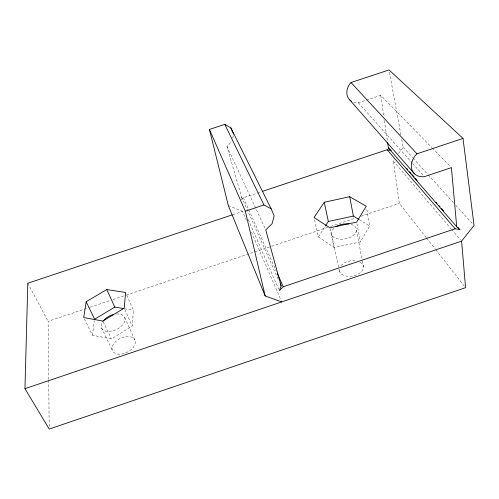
<?xml version="1.0" encoding="UTF-8"?>
<svg xmlns="http://www.w3.org/2000/svg" width="499" height="499" viewBox="0 0 499 499"><rect width="100%" height="100%" fill="white"/><g stroke="black" fill="none" stroke-linecap="round" stroke-linejoin="round"><path stroke-width="0.37" stroke-dasharray="2.5 1.87" d="M84.368 318.917L92.415 335.216L111.364 338.94L132.198 326.096L133.395 310.253L126.559 294.622M92.415 335.216L94.405 320.757M232.709 138.273L233.301 135.516M241.111 198.359L241.585 196.993L226.951 146.388L232.11 141.03M314.532 219.753L318.387 236.857L334.049 247.467L360.34 241.946L369.672 225.96L366.646 208.513M318.387 236.857L325.017 226.596M426.208 237.568L399.319 203.349L393.318 161.009L394.21 159.755M398.676 153.467L403.142 147.186L401.601 138.772M241.229 199.968L243.381 197.754L256.654 193.319M48.709 379.458L48.116 321.325L89.433 307.446M90.176 307.197L110.092 300.504M113.048 299.512L125.586 295.302M126.328 295.052L270.938 246.475M271.681 246.225L327.749 227.388M330.706 226.396L355.051 218.219M360.952 216.235L399.319 203.349M257.39 193.076L261.077 191.841M232.939 214.639L242.533 211.433L246.238 219.984M353.71 102.301A13.716 11.415 -44.2 0 0 358.351 102.763L365.58 100.361M366.303 100.118L380.762 95.321L431.853 147.598M124.457 308.744L133.395 310.253M228.336 205.576L242.533 211.433M359.23 219.641L369.672 225.96M432.396 148.153L450.329 166.504M403.142 147.186L412.523 157.541M413.047 158.114L427.643 174.226M428.167 174.8L453.716 202.993M455.799 205.295L473.008 224.282M358.351 102.763L412.012 162.817M412.523 163.398L424.393 176.677M393.318 161.009L451.04 228.76M451.539 229.353L460.577 239.957M426.689 238.179L435.334 249.176M435.814 249.787L464.625 286.451M27.807 283.239L48.116 321.325M101.472 327.749L112.294 350.304M103.199 321.749L111.364 338.94M226.951 146.388L265.418 229.172M124.694 317.501L134.905 340.193A12.394 7.759 -26 0 1 120.552 354.147A12.394 7.759 -26 0 1 115.45 341.69A12.394 7.759 -26 0 1 134.905 340.193M243.381 197.754L248.446 209.056M248.764 209.761L276.303 271.225M241.585 196.993L278.323 279.583M124.812 309.536L132.198 326.096M248.234 219.541L278.692 289.139M251.484 232.097L281.099 300.492M331.754 234.811L338.921 268.605M339.077 269.354L339.557 271.612M330.032 228.561L334.049 247.467M356.511 229.958L362.187 260.291M362.324 261.046L363.459 267.115M356.935 223.608L360.34 241.946M389.457 72.23L400.903 134.948M380.762 95.321L383.856 116.735M384.411 120.546L387.492 141.884M48.715 380.232L49.189 426.739M359.873 262.037A12.244 7.678 -10.3 0 1 355.881 275.167A12.244 7.678 -10.3 0 1 339.208 269.641M340.936 265.624A12.244 7.678 -10.3 0 1 355.968 260.802M350.984 224.382A12.7 7.454 -11.1 0 1 354.003 234.779A12.7 7.454 -11.1 0 1 335.946 238.347A12.7 7.454 -11.1 0 1 334.723 227.588M116.51 313.983A12.7 7.622 -25.4 0 1 124.282 322.429A12.7 7.622 -25.4 0 1 108.146 331.498A12.7 7.622 -25.4 0 1 102.657 321.761"/><path stroke-width="0.75" d="M351.658 101.391A13.716 11.415 -44.2 0 1 351.003 82.541L389.039 69.941L463.01 138.41L474.05 225.436L461.581 241.136L465.586 287.673L49.214 429.059L24.95 388.684L27.807 283.239L232.203 214.888M86.165 301.733L83.701 317.557L102.875 321.063L124.195 308.157L125.623 292.489L106.774 289.551L86.165 301.733L94.61 319.235L114.77 307.103L123.708 308.613M281.717 301.92L265.156 295.944L228.336 205.576L209.418 129.441L224.787 124.351L230.887 127.9L271.163 208.825L274.169 215.824L272.123 223.664L265.742 229.871L281.174 285.989L279.315 290.561L283.27 286.769L455.144 228.773L459.878 229.621L457.845 227.276M325.435 225.953L328.336 221.462L324.25 202.27L349.718 196.7L366.247 206.237L356.654 222.08L329.87 227.806L314.027 217.527L324.25 202.27M24.95 388.684L461.581 241.136M265.156 295.944L245.333 211.208L263.983 204.97L271.163 208.825M459.878 229.621L456.716 226.764L451.414 167.614L424.393 176.677A16.629 12.737 -39.3 0 1 411.862 169.623A16.629 12.737 -39.3 0 1 416.964 153.811L463.01 138.41M262.549 191.354L387.143 149.744L391.235 150.611L388.378 147.978L387.604 142.645M328.336 221.462L353.354 216.086L358.575 219.248M351.003 82.541L416.964 153.811M349.893 100.068L414.532 173.852M406.485 168.169L407.502 169.342M409.536 171.681L411.064 173.44M412.08 174.606L414.114 176.952M415.131 178.118L417.164 180.457M435.976 202.114L436.993 203.286M439.026 205.625L440.043 206.798M441.571 208.551L443.605 210.89M388.378 147.978L456.716 226.764M387.143 149.744L455.144 228.773M224.787 124.351L263.983 204.97M106.774 289.551L114.77 307.103M277.257 273.346L283.27 286.769M280.226 283.856L281.174 285.989M209.418 129.441L245.333 211.208M230.887 127.9L233.601 134.137M349.718 196.7L353.354 216.086M335.889 226.771A12.7 7.454 -11.1 0 1 348.845 223.951M103.05 321.2A12.7 7.622 -25.4 0 1 113.479 314.507"/></g></svg>
